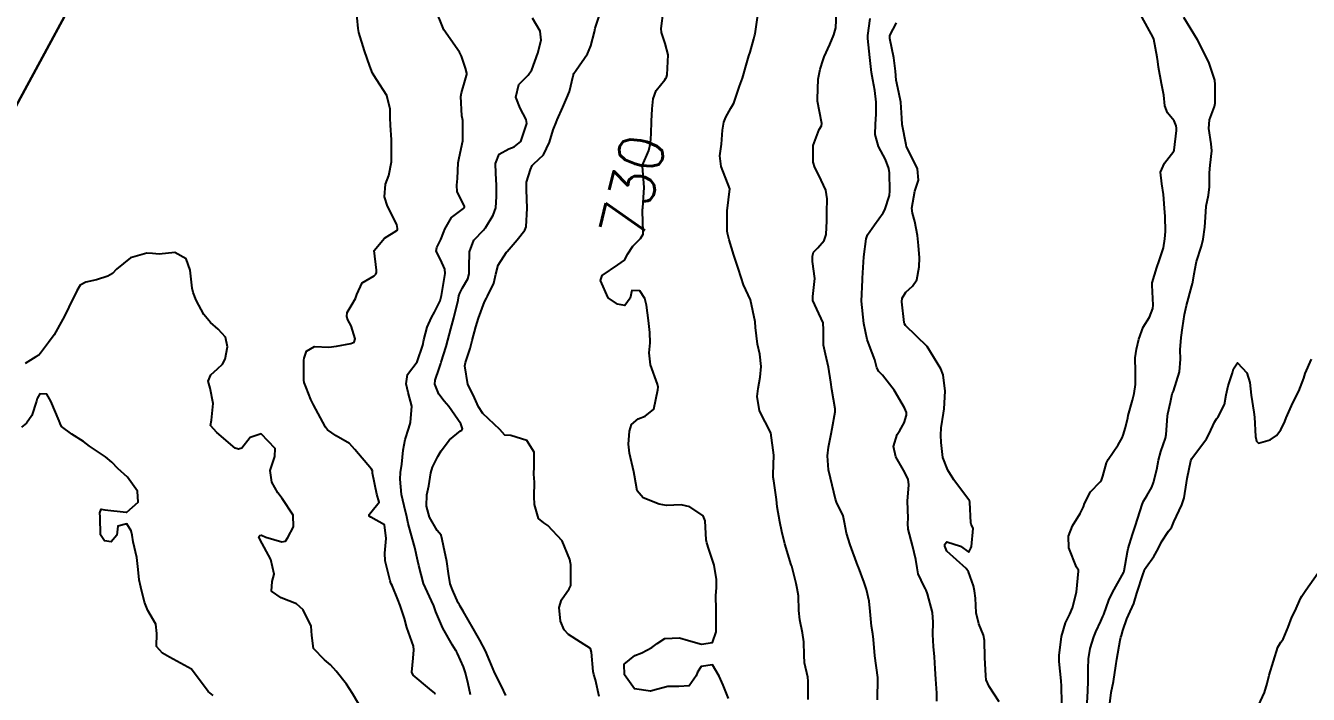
# Model space of a CAD drawing. Header units: metres. Extents: x 318500 to 325275, y 7408834 to 7428799.
# Drawn here: x 322286.1 to 322401.9, y 7417769.3 to 7417829.7 of the extents above; entities that cross this region are included whole.
import ezdxf
from ezdxf.enums import TextEntityAlignment as Align

# ---------------------------------------------------------------- set-up
doc = ezdxf.new("R2010")
doc.units = ezdxf.units.M
doc.header["$MEASUREMENT"] = 0
for name, color, linetype in [('Cotas', 45, 'Continuous'), ('Curvas de Nivel 1m', 11, 'Continuous'), ('Curvas de Nivel 5m', 15, 'Continuous'), ('Linha Férrea', 20, 'Continuous'), ('Vias Primárias', 230, 'Continuous')]:
    doc.layers.add(name, color=color, linetype=linetype)
doc.styles.add('Style-STANDARD', font='STANDARD.shx')

msp = doc.modelspace()

# ---------------------------------------------------------------- linework, layer by layer
at = {"layer": 'Curvas de Nivel 1m', "flags": 128}
for points, elevation in [([(322323.1, 7417769.32), (322323.07, 7417769.42), (322322.59, 7417769.81), (322321.1, 7417771.06), (322320.99, 7417771.34), (322321.11, 7417772.58), (322321.18, 7417773.34), (322321.13, 7417773.67), (322320.55, 7417775.35), (322320.34, 7417776.17), (322319.95, 7417777.36), (322319.72, 7417777.9), (322319.2, 7417779.15), (322319.12, 7417779.29), (322319.08, 7417779.37), (322319.02, 7417779.56), (322318.58, 7417781.38), (322318.55, 7417782.07), (322318.67, 7417783.38), (322318.52, 7417784.63), (322317.28, 7417785.31), (322317.14, 7417785.4), (322317.13, 7417785.56), (322317.29, 7417785.74), (322318.03, 7417786.66), (322317.82, 7417787.39), (322317.45, 7417789.28), (322317.45, 7417789.4), (322317.43, 7417789.49), (322317.34, 7417789.66), (322315.85, 7417791.42), (322315.37, 7417791.98), (322314.16, 7417792.65), (322313.39, 7417793.2), (322313.21, 7417793.45), (322312.97, 7417793.88), (322312.12, 7417795.47), (322311.89, 7417795.94), (322311.44, 7417797.02), (322311.28, 7417797.48), (322311.24, 7417797.69), (322311.25, 7417799.48), (322311.27, 7417799.68), (322311.48, 7417800.29), (322312.22, 7417800.74), (322313.49, 7417800.67), (322314.18, 7417800.75), (322315.49, 7417800.99), (322315.79, 7417801.12), (322315.88, 7417801.42), (322315.51, 7417802.6), (322315.21, 7417803.12), (322315.11, 7417803.43), (322315.16, 7417803.79), (322315.53, 7417804.41), (322315.9, 7417805.06), (322316.02, 7417805.42), (322316.52, 7417806.46), (322317.58, 7417807.11), (322317.74, 7417807.24), (322317.8, 7417807.4), (322317.8, 7417807.62), (322317.6, 7417809.4), (322318.51, 7417810.49), (322319.63, 7417811.2), (322319.7, 7417811.3), (322319.71, 7417811.37), (322319.64, 7417811.73), (322318.8, 7417813.38), (322318.51, 7417814.23), (322318.61, 7417815.39), (322318.91, 7417816.17), (322319.14, 7417817.38), (322319.14, 7417817.96), (322319.14, 7417819.38), (322319.07, 7417820.7), (322319.04, 7417821.38), (322319.02, 7417822.14), (322318.72, 7417823.39), (322317.81, 7417824.84), (322317.45, 7417825.4), (322317.19, 7417826.04), (322316.71, 7417827.41), (322316.2, 7417829.08), (322316.14, 7417829.42), (322315.97, 7417831.35)], 726), ([(322326.29, 7417769.27), (322326.07, 7417770.29), (322325.82, 7417771.28), (322325.64, 7417771.82), (322325.12, 7417773.01), (322325.01, 7417773.19), (322324.95, 7417773.29), (322324.66, 7417773.76), (322323.78, 7417775.31), (322323.17, 7417776.77), (322322.96, 7417777.32), (322322.75, 7417777.76), (322322.04, 7417779.33), (322321.61, 7417780.95), (322321.53, 7417781.34), (322321.25, 7417782.59), (322321.04, 7417783.34), (322320.67, 7417784.75), (322320.55, 7417785.35), (322320.31, 7417786.34), (322320.07, 7417787.36), (322319.94, 7417788.76), (322319.98, 7417789.36), (322320.09, 7417790.1), (322320.21, 7417791.36), (322320.39, 7417792.34), (322320.71, 7417793.35), (322320.87, 7417793.87), (322321, 7417795.35), (322320.65, 7417796.57), (322320.47, 7417797.35), (322320.59, 7417798.21), (322321.47, 7417799.34), (322321.97, 7417800.86), (322322.08, 7417801.33), (322322.37, 7417802.48), (322322.75, 7417803.33), (322323.02, 7417803.83), (322323.54, 7417804.84), (322323.67, 7417805.32), (322323.94, 7417806.95), (322324.01, 7417807.31), (322323.98, 7417807.71), (322323.59, 7417808.58), (322323.2, 7417809.32), (322323.26, 7417809.67), (322323.62, 7417810.38), (322323.87, 7417811.07), (322323.96, 7417811.31), (322324.58, 7417812.37), (322325.66, 7417813.18), (322325.71, 7417813.23), (322325.74, 7417813.29), (322325.74, 7417813.37), (322325.66, 7417813.56), (322325.08, 7417814.7), (322325.04, 7417815.3), (322325.1, 7417815.89), (322325.18, 7417817.3), (322325.27, 7417817.75), (322325.59, 7417819.29), (322325.6, 7417821.14), (322325.57, 7417821.29), (322325.51, 7417821.55), (322325.4, 7417823.3), (322325.47, 7417823.62), (322325.81, 7417824.76), (322325.92, 7417825.19), (322325.94, 7417825.29), (322325.94, 7417825.41), (322325.83, 7417825.85), (322325.48, 7417826.94), (322325.3, 7417827.3), (322323.87, 7417829.32), (322323.07, 7417831.33)], 727), ([(322363.01, 7417768.84), (322363.04, 7417770.78), (322363.03, 7417770.85), (322362.78, 7417772.79), (322362.64, 7417774.29), (322362.58, 7417774.79), (322362.47, 7417775.48), (322362.35, 7417776.79), (322362.26, 7417777.73), (322362.02, 7417778.8), (322361.82, 7417779.41), (322361.28, 7417780.81), (322361.23, 7417780.94), (322360.55, 7417782.82), (322360.22, 7417783.89), (322360.03, 7417784.83), (322359.92, 7417785.45), (322359.31, 7417786.68), (322359.24, 7417786.84), (322359.23, 7417786.93), (322358.78, 7417788.85), (322358.6, 7417789.59), (322358.49, 7417790.85), (322358.6, 7417791.63), (322358.84, 7417792.85), (322358.92, 7417793.32), (322359.18, 7417794.84), (322359.18, 7417795.09), (322358.9, 7417796.85), (322358.79, 7417797.5), (322358.6, 7417798.85), (322358.31, 7417800.03), (322358.13, 7417800.85), (322358.13, 7417802.24), (322358.11, 7417802.85), (322357.54, 7417804.1), (322357.18, 7417804.87), (322357.17, 7417805.25), (322357.34, 7417806.86), (322357.14, 7417808.41), (322357.13, 7417808.87), (322357.24, 7417809.23), (322357.61, 7417809.63), (322358.19, 7417810.29), (322358.39, 7417810.85), (322358.43, 7417812.07), (322358.43, 7417812.85), (322358.46, 7417814.06), (322358.35, 7417814.85), (322357.7, 7417816.18), (322357.36, 7417816.87), (322357.21, 7417817.37), (322357.21, 7417818.87), (322357.75, 7417820.32), (322357.96, 7417820.65), (322357.99, 7417820.86), (322357.78, 7417821.95), (322357.6, 7417822.86), (322357.58, 7417823.08), (322357.66, 7417824.86), (322357.83, 7417825.76), (322358.1, 7417826.59), (322358.21, 7417826.86), (322358.72, 7417827.99), (322359.08, 7417828.85), (322359.25, 7417829.48), (322359.31, 7417830.85)], 732), ([(322329.47, 7417769.23), (322329.08, 7417770.05), (322328.48, 7417771.25), (322328.04, 7417772.32), (322327.64, 7417773.25), (322327.13, 7417774.21), (322326.51, 7417775.27), (322325.62, 7417776.84), (322325.36, 7417777.29), (322325.29, 7417777.4), (322325.18, 7417777.59), (322324.65, 7417778.75), (322324.44, 7417779.3), (322324.29, 7417780.23), (322324.16, 7417781.31), (322323.84, 7417782.72), (322323.74, 7417783.31), (322323.63, 7417783.68), (322323.27, 7417784.13), (322322.59, 7417785.33), (322322.32, 7417786.31), (322322.33, 7417787.33), (322322.51, 7417788.14), (322322.71, 7417789.33), (322322.84, 7417789.83), (322323.35, 7417790.79), (322323.65, 7417791.32), (322324.38, 7417792.3), (322325.39, 7417793.11), (322325.5, 7417793.18), (322325.56, 7417793.29), (322325.4, 7417793.74), (322324.34, 7417795.31), (322323.9, 7417795.79), (322323.43, 7417796.43), (322323.06, 7417797.32), (322323.08, 7417797.69), (322323.46, 7417798.75), (322323.61, 7417799.18), (322323.65, 7417799.32), (322324.08, 7417800.72), (322324.25, 7417801.31), (322324.52, 7417802.31), (322324.79, 7417803.3), (322325.17, 7417804.92), (322325.24, 7417805.29), (322325.31, 7417805.54), (322325.56, 7417806.01), (322326.03, 7417806.83), (322326.15, 7417807.28), (322326.16, 7417807.86), (322326.18, 7417809.28), (322326.58, 7417810.31), (322327.48, 7417811.26), (322327.55, 7417811.34), (322327.63, 7417811.45), (322328.33, 7417812.57), (322328.58, 7417813.25), (322328.64, 7417814.28), (322328.63, 7417815.25), (322328.58, 7417816.36), (322328.55, 7417817.25), (322328.88, 7417818.1), (322329.73, 7417818.56), (322330.21, 7417818.76), (322330.83, 7417819.22), (322331.38, 7417820.84), (322331.31, 7417821.22), (322330.75, 7417822.25), (322330.37, 7417823.23), (322330.65, 7417824.38), (322331.48, 7417825.22), (322331.82, 7417825.69), (322332.35, 7417827.2), (322332.66, 7417828.39), (322332.58, 7417829.2), (322331.89, 7417830.37)], 728), ([(322337.89, 7417769.12), (322337.57, 7417770.65), (322337.42, 7417771.13), (322337.36, 7417771.39), (322337.21, 7417773.13), (322337.12, 7417773.45), (322336.22, 7417774.05), (322335.14, 7417774.74), (322334.72, 7417775.16), (322334.4, 7417775.93), (322334.28, 7417777.17), (322334.5, 7417777.85), (322335.2, 7417778.86), (322335.33, 7417779.16), (322335.33, 7417781.05), (322335.31, 7417781.16), (322335.24, 7417781.51), (322334.56, 7417783.17), (322333.27, 7417784.56), (322332.89, 7417784.8), (322332.42, 7417785.19), (322332.05, 7417786.45), (322332.02, 7417787.2), (322332.05, 7417788.48), (322331.99, 7417789.2), (322332.04, 7417789.89), (322332.04, 7417791.2), (322331.38, 7417792.23), (322329.91, 7417792.7), (322329.38, 7417792.71), (322328.92, 7417793.24), (322327.41, 7417794.68), (322327.01, 7417795.27), (322326.51, 7417796.35), (322326.05, 7417797.28), (322325.77, 7417798.98), (322325.84, 7417799.28), (322326.24, 7417800.53), (322326.42, 7417801.28), (322326.75, 7417802.51), (322326.99, 7417803.27), (322327.54, 7417804.75), (322327.72, 7417805.09), (322327.82, 7417805.26), (322328.38, 7417806.43), (322328.58, 7417807.25), (322328.77, 7417808.07), (322329.54, 7417809.24), (322329.57, 7417809.27), (322329.6, 7417809.31), (322330.48, 7417810.36), (322331.2, 7417811.22), (322331.32, 7417811.53), (322331.41, 7417813.21), (322331.34, 7417814.88), (322331.33, 7417815.22), (322331.35, 7417815.55), (322331.7, 7417816.7), (322331.85, 7417817.07), (322331.99, 7417817.21), (322332.87, 7417818.04), (322333.42, 7417819.18), (322333.75, 7417820.29), (322334, 7417820.94), (322334.1, 7417821.18), (322334.61, 7417822.34), (322334.99, 7417823.17), (322335.21, 7417823.75), (322335.56, 7417825.16), (322335.62, 7417825.36), (322335.82, 7417825.66), (322336.83, 7417827.15), (322337.13, 7417827.86), (322337.46, 7417829.14), (322337.54, 7417829.47), (322337.89, 7417830.55)], 729), ([(322356.75, 7417768.86), (322356.75, 7417770.52), (322356.71, 7417770.87), (322356.43, 7417772.18), (322356.38, 7417772.87), (322356.35, 7417774.08), (322356.23, 7417774.87), (322355.99, 7417776.05), (322355.92, 7417776.88), (322355.87, 7417778.21), (322355.77, 7417778.88), (322355.67, 7417779.34), (322355.28, 7417780.89), (322355.23, 7417781.03), (322354.65, 7417782.9), (322354.39, 7417784.02), (322354.19, 7417784.91), (322353.96, 7417786.25), (322353.89, 7417786.91), (322353.66, 7417788.59), (322353.6, 7417788.92), (322353.6, 7417789.17), (322353.66, 7417790.92), (322353.39, 7417792.92), (322352.37, 7417794.93), (322352.16, 7417796.21), (322352.23, 7417796.93), (322352.42, 7417797.97), (322352.52, 7417798.93), (322352.38, 7417800.04), (322352.17, 7417800.93), (322352, 7417802.45), (322351.98, 7417802.94), (322351.55, 7417804.94), (322350.92, 7417806.3), (322350.71, 7417806.95), (322350.43, 7417807.8), (322350.03, 7417808.96), (322349.62, 7417810.36), (322349.46, 7417810.97), (322349.43, 7417811.17), (322349.45, 7417812.97), (322349.68, 7417814.97), (322348.89, 7417816.98), (322348.77, 7417817.93), (322348.92, 7417818.98), (322349.03, 7417820.26), (322349.15, 7417820.98), (322349.31, 7417821.44), (322349.78, 7417822.25), (322350.05, 7417822.7), (322350.14, 7417822.96), (322350.55, 7417824.22), (322350.84, 7417824.95), (322351.22, 7417826.34), (322351.4, 7417826.95), (322351.51, 7417827.28), (322351.86, 7417828.5), (322351.95, 7417828.86), (322351.97, 7417828.94), (322352.21, 7417830.62)], 731), ([(322368.36, 7417768.71), (322368.35, 7417769.44), (322368.27, 7417770.71), (322368.2, 7417771.63), (322368.15, 7417772.71), (322368.07, 7417773.65), (322368, 7417774.72), (322368.03, 7417775.85), (322367.96, 7417776.72), (322367.53, 7417778.4), (322367.4, 7417778.73), (322367.33, 7417778.85), (322367.21, 7417779.07), (322366.68, 7417780.19), (322366.58, 7417780.74), (322366.48, 7417781.5), (322366.16, 7417782.75), (322365.78, 7417784.25), (322365.76, 7417784.75), (322365.78, 7417785.24), (322365.72, 7417786.75), (322365.84, 7417788.25), (322365.78, 7417788.75), (322365.35, 7417789.56), (322364.67, 7417790.77), (322364.45, 7417791.69), (322364.78, 7417792.77), (322365.03, 7417793.13), (322365.41, 7417793.83), (322365.63, 7417794.54), (322365.61, 7417794.76), (322365.43, 7417795.18), (322364.5, 7417796.77), (322363.46, 7417798.14), (322363.14, 7417798.46), (322362.94, 7417798.79), (322362.77, 7417799.51), (322362.29, 7417800.8), (322362.07, 7417801.37), (322361.78, 7417802.81), (322361.55, 7417804.81), (322361.66, 7417806.73), (322361.66, 7417806.81), (322361.66, 7417806.89), (322361.76, 7417808.81), (322361.98, 7417810.45), (322362.12, 7417810.8), (322362.74, 7417811.7), (322363.52, 7417812.78), (322363.66, 7417813.07), (322364.09, 7417814.36), (322364.13, 7417814.78), (322364.08, 7417816.4), (322364.04, 7417816.78), (322363.72, 7417817.61), (322363.11, 7417818.79), (322362.81, 7417819.85), (322362.82, 7417820.79), (322362.88, 7417821.69), (322362.89, 7417822.79), (322362.77, 7417823.83), (322362.58, 7417824.8), (322362.47, 7417825.45), (322362.32, 7417826.81), (322362.14, 7417828.54), (322362.14, 7417828.81), (322362.36, 7417830.33)], 733), ([(322373.99, 7417768.64), (322373.09, 7417770.03), (322372.82, 7417770.65), (322372.77, 7417770.99), (322372.7, 7417772.66), (322372.67, 7417774.18), (322372.57, 7417774.66), (322372.15, 7417775.69), (322371.91, 7417776.67), (322371.86, 7417778.01), (322371.77, 7417778.67), (322371.66, 7417779.12), (322371.23, 7417780.38), (322371.01, 7417780.68), (322369.25, 7417782.26), (322369.07, 7417782.7), (322369.08, 7417782.89), (322369.27, 7417783.09), (322370.49, 7417782.69), (322371.25, 7417782.15), (322371.42, 7417782.52), (322371.48, 7417782.68), (322371.65, 7417784.31), (322371.47, 7417784.68), (322371.42, 7417784.81), (322371.34, 7417786.68), (322371.31, 7417786.78), (322369.91, 7417788.69), (322369.35, 7417789.55), (322368.91, 7417790.71), (322368.74, 7417792.07), (322368.73, 7417792.71), (322368.74, 7417793.37), (322368.96, 7417794.71), (322369.03, 7417795.11), (322369.12, 7417796.7), (322368.93, 7417798.18), (322368.71, 7417798.71), (322367.5, 7417800.73), (322365.53, 7417802.61), (322365.43, 7417802.76), (322365.41, 7417802.88), (322365.19, 7417804.76), (322365.24, 7417805.08), (322365.56, 7417805.62), (322366.17, 7417806.16), (322366.55, 7417806.75), (322366.78, 7417807.93), (322366.79, 7417808.74), (322366.7, 7417809.83), (322366.61, 7417810.75), (322366.38, 7417812.02), (322366.18, 7417812.75), (322366.11, 7417813.2), (322366.39, 7417814.75), (322366.71, 7417815.73), (322366.61, 7417816.75), (322365.74, 7417818.54), (322365.63, 7417818.76), (322365.58, 7417818.92), (322365.24, 7417820.77), (322365.21, 7417821.33), (322365.12, 7417822.77), (322364.93, 7417823.65), (322364.7, 7417824.77), (322364.64, 7417825.58), (322364.48, 7417826.78), (322364.11, 7417828.54), (322364.13, 7417828.79), (322364.72, 7417829.95)], 734), ([(322381.94, 7417768.53), (322381.98, 7417769.63), (322382.01, 7417770.53), (322382.01, 7417771.64), (322382.05, 7417772.53), (322382.21, 7417773.46), (322382.52, 7417774.53), (322382.71, 7417774.98), (322383.17, 7417775.93), (322383.35, 7417776.34), (322383.42, 7417776.52), (322383.88, 7417777.83), (322384.2, 7417778.51), (322385.23, 7417780.34), (322385.28, 7417780.49), (322385.56, 7417782.18), (322385.63, 7417782.48), (322386.01, 7417783.75), (322386.25, 7417784.48), (322386.72, 7417785.89), (322386.89, 7417786.47), (322387.01, 7417786.77), (322387.32, 7417787.26), (322387.76, 7417788.03), (322387.92, 7417788.45), (322388.2, 7417789.61), (322388.36, 7417790.45), (322388.57, 7417791.26), (322388.99, 7417792.44), (322389.06, 7417792.78), (322389.18, 7417794.44), (322389.21, 7417794.65), (322389.44, 7417795.71), (322389.58, 7417796.31), (322389.61, 7417796.44), (322389.72, 7417796.7), (322390.26, 7417798.43), (322390.34, 7417799.58), (322390.33, 7417800.43), (322390.41, 7417801.53), (322390.53, 7417802.42), (322390.72, 7417803.6), (322390.88, 7417804.42), (322391.36, 7417806.2), (322391.44, 7417806.41), (322391.47, 7417806.52), (322391.59, 7417807.27), (322391.75, 7417808.26), (322391.79, 7417808.41), (322392.23, 7417809.79), (322392.38, 7417810.4), (322392.54, 7417811.51), (322392.59, 7417812.4), (322392.67, 7417813.4), (322392.88, 7417814.4), (322392.96, 7417815.13), (322392.97, 7417816.4), (322393.04, 7417817.08), (322393.17, 7417818.4), (322393.12, 7417819.03), (322392.91, 7417820.4), (322392.98, 7417821.2), (322393.41, 7417822.39), (322393.48, 7417822.7), (322393.49, 7417824.39), (322393.45, 7417824.77), (322392.92, 7417826.4), (322391.87, 7417828.41), (322390.65, 7417830.43)], 736), ([(322383.96, 7417768.51), (322384.1, 7417769.49), (322384.3, 7417770.5), (322384.51, 7417771.89), (322384.59, 7417772.5), (322384.89, 7417774.23), (322384.96, 7417774.49), (322385.01, 7417774.64), (322385.16, 7417775.1), (322385.52, 7417776.14), (322385.67, 7417776.48), (322386.13, 7417777.54), (322386.42, 7417778.47), (322386.97, 7417780.2), (322387.06, 7417780.46), (322387.1, 7417780.59), (322387.24, 7417780.81), (322387.94, 7417781.76), (322388.32, 7417782.45), (322388.64, 7417783.08), (322389.28, 7417784.06), (322389.46, 7417784.27), (322389.56, 7417784.44), (322389.76, 7417784.89), (322390.47, 7417786.42), (322390.67, 7417787.07), (322390.88, 7417788.42), (322390.94, 7417788.82), (322391.29, 7417790.41), (322391.37, 7417790.62), (322392.7, 7417792.39), (322392.95, 7417792.83), (322393.41, 7417793.88), (322393.6, 7417794.2), (322393.76, 7417794.38), (322394.33, 7417795.48), (322394.48, 7417796.37), (322394.66, 7417797.16), (322395.04, 7417798.36), (322395.14, 7417798.7), (322395.48, 7417799.24), (322396.34, 7417798.35), (322396.61, 7417797.49), (322396.74, 7417796.34), (322396.97, 7417794.8), (322397.02, 7417794.34), (322397.12, 7417792.61), (322397.17, 7417792.33), (322397.22, 7417792.17), (322397.39, 7417792), (322398.43, 7417792.31), (322399, 7417792.7), (322399.4, 7417793.19), (322399.75, 7417793.97), (322399.87, 7417794.3), (322400.36, 7417795.37), (322400.83, 7417796.29), (322401.04, 7417796.7), (322401.47, 7417797.88), (322401.61, 7417798.28), (322402.17, 7417799.59)], 737), ([(322303.06, 7417769.22), (322302.6, 7417769.59), (322301.1, 7417771.61), (322299.11, 7417772.67), (322298.5, 7417773.03), (322297.96, 7417773.65), (322297.97, 7417774.81), (322297.88, 7417775.65), (322297.17, 7417776.88), (322296.86, 7417777.66), (322296.54, 7417779.01), (322296.38, 7417779.67), (322296.29, 7417780.6), (322296.17, 7417781.68), (322295.85, 7417783.09), (322295.75, 7417783.68), (322295.67, 7417784.09), (322295.27, 7417784.73), (322294.47, 7417784.5), (322294.36, 7417783.7), (322293.86, 7417783.1), (322293.25, 7417783.17), (322292.89, 7417783.72), (322292.86, 7417785.31), (322292.84, 7417785.72), (322292.95, 7417786.05), (322293.28, 7417785.99), (322295.21, 7417785.76), (322295.28, 7417785.77), (322296.3, 7417786.67), (322296.25, 7417787.68), (322295.33, 7417788.94), (322294.45, 7417789.7), (322293.92, 7417790.29), (322293.35, 7417790.78), (322291.9, 7417791.73), (322291.37, 7417792.14), (322290.32, 7417792.81), (322289.39, 7417793.51), (322289.25, 7417793.77), (322289.16, 7417794.01), (322288.41, 7417795.79), (322288.05, 7417796.42), (322287.43, 7417796.46), (322287.19, 7417796.03), (322287.12, 7417795.8), (322286.71, 7417794.5), (322286.22, 7417793.81), (322285.77, 7417793.43)], 724), ([(322397.39, 7417768.33), (322397.92, 7417769.49), (322398.16, 7417770.31), (322398.36, 7417771.06), (322398.73, 7417772.31), (322399.14, 7417773.58), (322399.41, 7417774.04), (322399.61, 7417774.3), (322400.07, 7417775.39), (322400.39, 7417776.29), (322400.66, 7417776.81), (322401.21, 7417778.05), (322401.29, 7417778.2), (322401.35, 7417778.28), (322401.67, 7417778.73), (322402.75, 7417780.26)], 738)]:
    msp.add_lwpolyline(points, dxfattribs=dict(at, elevation=elevation))
at = {"layer": 'Curvas de Nivel 5m', "flags": 128}
for points, elevation in [([(322349.57, 7417768.96), (322349.09, 7417770.14), (322348.72, 7417770.98), (322348.11, 7417771.99), (322347.11, 7417771.85), (322346.76, 7417771.34), (322346.65, 7417771), (322346, 7417770.1), (322345.09, 7417770.02), (322344.09, 7417770.03), (322343.08, 7417769.77), (322342.54, 7417769.6), (322341.08, 7417769.82), (322340.19, 7417771.09), (322340.15, 7417772.05), (322341.12, 7417772.84), (322341.73, 7417773.07), (322342.65, 7417773.54), (322343.13, 7417773.93), (322343.81, 7417774.37), (322345.14, 7417774.44), (322345.95, 7417774.2), (322347.13, 7417773.86), (322348.12, 7417774), (322348.46, 7417774.98), (322348.45, 7417775.69), (322348.44, 7417776.98), (322348.43, 7417778.22), (322348.49, 7417778.98), (322348.49, 7417779.7), (322348.28, 7417780.98), (322347.8, 7417782.44), (322347.6, 7417782.99), (322347.55, 7417783.28), (322347.45, 7417785), (322347.29, 7417785.44), (322346.06, 7417786.26), (322345.3, 7417786.44), (322343.96, 7417786.38), (322343.3, 7417786.48), (322341.86, 7417787.07), (322341.32, 7417787.71), (322341.08, 7417789.08), (322341.02, 7417789.41), (322340.63, 7417791.09), (322340.55, 7417791.91), (322340.62, 7417793.09), (322340.82, 7417793.67), (322341.41, 7417794.19), (322342.03, 7417794.45), (322342.83, 7417795.06), (322343.2, 7417796.82), (322343.23, 7417797.05), (322343.15, 7417797.34), (322342.52, 7417799.06), (322342.39, 7417800.16), (322342.49, 7417801.07), (322342.45, 7417802), (322342.35, 7417803.07), (322342.17, 7417804.45), (322342, 7417805.07), (322341.56, 7417805.75), (322340.85, 7417805.79), (322340.69, 7417805.09), (322340.22, 7417804.42), (322339.54, 7417804.54), (322338.72, 7417805.11), (322338.02, 7417806.68), (322338.15, 7417807.12), (322339.59, 7417808.09), (322340.18, 7417808.51), (322340.47, 7417809.09), (322340.93, 7417809.77), (322341.62, 7417810.48), (322341.85, 7417810.86), (322341.87, 7417811.08), (322341.8, 7417812.93), (322341.8, 7417813.08), (322341.82, 7417813.23), (322341.94, 7417815.08), (322341.79, 7417817), (322341.8, 7417817.08), (322342.38, 7417818.42), (322342.54, 7417819.07), (322342.59, 7417819.91), (322342.62, 7417821.07), (322342.68, 7417822.17), (322342.78, 7417823.07), (322343.04, 7417823.82), (322343.82, 7417824.79), (322343.92, 7417824.95), (322343.96, 7417825.05), (322344.02, 7417825.25), (322344.11, 7417827.05), (322343.86, 7417828.07), (322343.53, 7417829.06), (322343.5, 7417829.43), (322343.71, 7417831.05)], 730), ([(322379.65, 7417768.56), (322379.6, 7417770.05), (322379.57, 7417770.56), (322379.4, 7417772.29), (322379.39, 7417772.57), (322379.41, 7417772.84), (322379.6, 7417774.56), (322379.96, 7417775.77), (322380.36, 7417776.55), (322380.61, 7417777.13), (322380.95, 7417778.54), (322381.15, 7417780.46), (322381.13, 7417780.54), (322380.97, 7417780.81), (322380.28, 7417782.55), (322380.24, 7417783.59), (322380.61, 7417784.55), (322381.3, 7417785.65), (322381.59, 7417786.25), (322381.69, 7417786.54), (322382.23, 7417787.62), (322383.09, 7417788.52), (322383.21, 7417788.65), (322383.35, 7417789.02), (322383.67, 7417790.21), (322383.81, 7417790.51), (322384.72, 7417791.84), (322385.09, 7417792.49), (322385.18, 7417792.71), (322385.4, 7417793.4), (322385.6, 7417794.3), (322385.64, 7417794.49), (322386.03, 7417795.89), (322386.18, 7417796.48), (322386.29, 7417797.31), (322386.29, 7417798.48), (322386.27, 7417799.7), (322386.37, 7417800.48), (322386.59, 7417801.4), (322386.99, 7417802.47), (322387.54, 7417803.38), (322387.84, 7417804.17), (322387.87, 7417804.46), (322387.78, 7417806.25), (322387.8, 7417806.46), (322388.21, 7417807.85), (322388.43, 7417808.46), (322388.81, 7417809.64), (322388.95, 7417810.45), (322388.99, 7417811.1), (322388.98, 7417812.45), (322388.92, 7417813.2), (322388.8, 7417814.45), (322388.66, 7417815.41), (322388.55, 7417816.46), (322388.9, 7417817.27), (322389.74, 7417818.35), (322389.77, 7417818.41), (322389.78, 7417818.44), (322389.98, 7417820.22), (322389.99, 7417820.44), (322389.96, 7417820.63), (322389.78, 7417821.09), (322389.17, 7417821.83), (322388.93, 7417822.45), (322388.84, 7417823.42), (322388.63, 7417824.46), (322388.35, 7417825.95), (322388.29, 7417826.46), (322388.23, 7417826.84), (322387.93, 7417828.47), (322387.87, 7417828.61), (322386.85, 7417830.48)], 735), ([(322316.52, 7417767.93), (322315.65, 7417769.41), (322315.08, 7417770.26), (322314.15, 7417771.43), (322313.65, 7417771.99), (322313.11, 7417772.45), (322312.13, 7417773.46), (322311.97, 7417774.64), (322311.9, 7417775.47), (322311.17, 7417776.95), (322310.59, 7417777.49), (322309.19, 7417778.03), (322308.32, 7417778.65), (322308.38, 7417779.51), (322308.56, 7417780.16), (322308.27, 7417781.51), (322307.26, 7417783.33), (322307.18, 7417783.53), (322307.26, 7417783.67), (322307.41, 7417783.68), (322307.83, 7417783.52), (322309.25, 7417783.09), (322309.59, 7417783.16), (322309.8, 7417783.49), (322310.3, 7417784.46), (322310.29, 7417785.49), (322309.3, 7417786.99), (322308.89, 7417787.51), (322308.37, 7417788.47), (322308.22, 7417789.52), (322308.64, 7417790.8), (322308.67, 7417791.51), (322307.38, 7417792.85), (322306.41, 7417792.51), (322305.64, 7417791.56), (322305.36, 7417791.45), (322305.04, 7417791.56), (322303.38, 7417792.96), (322302.83, 7417793.59), (322302.9, 7417794.09), (322303.07, 7417795.59), (322302.8, 7417796.95), (322302.62, 7417797.59), (322302.86, 7417798.18), (322303.46, 7417798.72), (322303.92, 7417799.12), (322304.16, 7417799.57), (322304.35, 7417800.71), (322304.17, 7417801.57), (322303.51, 7417802.3), (322302.82, 7417802.89), (322302.23, 7417803.6), (322301.54, 7417804.9), (322301.26, 7417805.61), (322301.17, 7417806), (322301, 7417807.62), (322300.62, 7417808.65), (322299.6, 7417809.21), (322298.18, 7417809.06), (322297.59, 7417809.12), (322297.09, 7417809.16), (322295.59, 7417808.73), (322294.33, 7417807.71), (322293.99, 7417807.3), (322293.57, 7417807.06), (322292.55, 7417806.74), (322291.56, 7417806.54), (322291.05, 7417806.25), (322290.76, 7417805.75), (322290.05, 7417804.29), (322289.79, 7417803.77), (322289.51, 7417803.19), (322288.71, 7417801.78), (322288.2, 7417801.08), (322287.47, 7417800.11), (322287.33, 7417799.95), (322287.07, 7417799.8), (322286.09, 7417799.18)], 725)]:
    msp.add_lwpolyline(points, dxfattribs=dict(at, elevation=elevation))
at = {"layer": 'Linha Férrea'}
for points in [[(323318.17, 7418898.23), (323303.7, 7418864.83, 0.016709), (323274.18, 7418784.72, -0.035367), (323251.3, 7418730.96), (323150.8, 7418532.23, -0.11004), (322987.22, 7418339.83, -0.043194), (322935.02, 7418307.81), (322758.73, 7418217.45), (322579.69, 7418123.41, 0.015591), (322512.53, 7418085.27, 0.028884), (322446.68, 7418037.34, 0.09114), (322311.04, 7417869.94), (322250.35, 7417758.08, 0.01377), (322231.11, 7417719.38, -0.006143), (322196.38, 7417647.06, -0.005702), (322169.67, 7417596.02)], [(322169.67, 7417596.02, 0.005702), (322196.38, 7417647.06, 0.006143), (322231.11, 7417719.38, -0.01377), (322250.35, 7417758.08), (322311.04, 7417869.94, -0.09114), (322446.68, 7418037.34, -0.028884), (322512.53, 7418085.27, -0.015591), (322579.69, 7418123.41), (322758.73, 7418217.45), (322935.02, 7418307.81, 0.043194), (322987.22, 7418339.83, 0.11004), (323150.8, 7418532.23), (323251.3, 7418730.96, 0.035367), (323274.18, 7418784.72, -0.016709), (323303.7, 7418864.83), (323318.17, 7418898.23)]]:
    msp.add_lwpolyline(points, format="xyb", dxfattribs=at)
at = {"layer": 'Vias Primárias'}
for points in [[(323715.64, 7420145.55, 0), (323709.04, 7420132.94)], [(323831.09, 7420001.79, 0), (323833.84, 7420008.44, 0.220888)], [(322871.76, 7418055.65, 0.000002), (322880.94, 7418048.89, -0.018146)]]:
    msp.add_lwpolyline(points, format="xyb", dxfattribs=at)

# ---------------------------------------------------------------- texts
at = {"layer": 'Cotas', "style": 'Style-STANDARD'}
msp.add_text('730', height=4, rotation=76.353, dxfattribs=at).set_placement((322340.93, 7417815.16, 730), align=Align.MIDDLE_CENTER)

doc.saveas('drawing.dxf')
